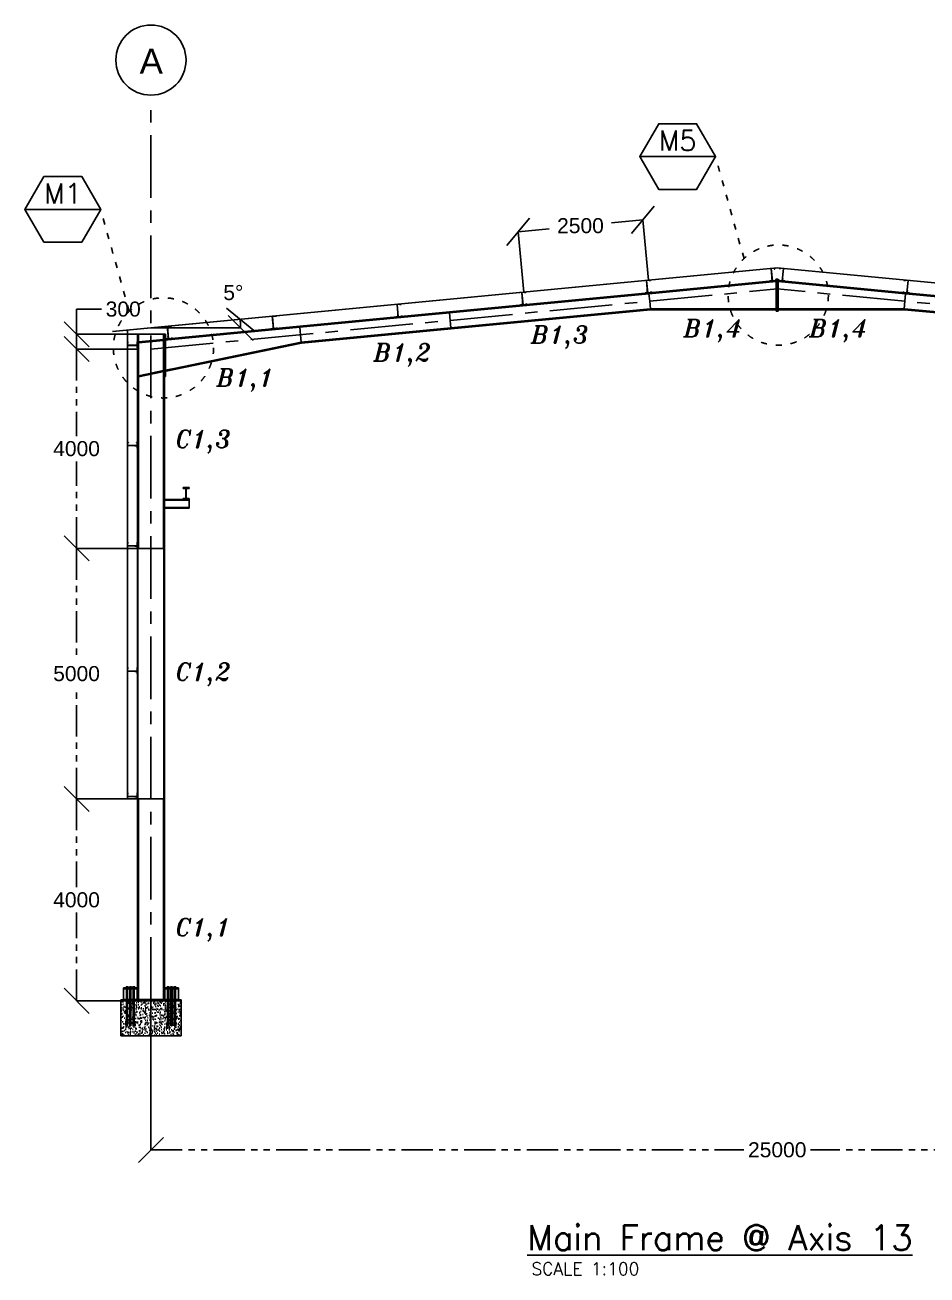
# Model space of a CAD drawing. Header units: inches. Extents: x -15 to 1885144, y -42615 to 866270.
# Drawn here: x 1632521 to 1650523, y 199262 to 224199 of the extents above; entities that cross this region are included whole.
import ezdxf
from ezdxf.enums import TextEntityAlignment as Align

# ---------------------------------------------------------------- set-up
doc = ezdxf.new("R2010")
doc.units = ezdxf.units.IN
doc.header["$LTSCALE"] = 100
doc.header["$MEASUREMENT"] = 0
for name, pattern in [('CENTER', [2, 1.25, -0.25, 0.25, -0.25]), ('dash line', [30, 12, -18]), ('dash scaled', [15, 12, -3]), ('PHANTOM2', [1.25, 0.625, -0.125, 0.125, -0.125, 0.125, -0.125])]:
    doc.linetypes.add(name, pattern=pattern)
for name, color, linetype in [('axis', 8, 'PHANTOM2'), ('bolt', 1, 'Continuous'), ('corrugated sheet', 6, 'Continuous'), ('dimensions', 10, 'PHANTOM2'), ('layout', 7, 'Continuous'), ('pedestal', 9, 'Continuous'), ('purlins', 4, 'Continuous'), ('sections', 3, 'Continuous'), ('text', 3, 'Continuous')]:
    doc.layers.add(name, color=color, linetype=linetype)
doc.layers.add('weld', color=2, linetype='Continuous', lineweight=35)
doc.styles.add('LEROY100', font='simplex.shx')
doc.styles.add('romans', font='romans.shx', dxfattribs={"width": 0.75})
doc.styles.get("Standard").update_dxf_attribs({"font": 'arial.ttf'})
doc.styles.add('T45', font='simplex.shx', dxfattribs={"height": 4.5})
doc.styles.add('TEXT-3', font='ITALICT.shx', dxfattribs={"height": 350})
doc.dimstyles.new('Dim_1', dxfattribs={"dimtxt": 300, "dimasz": 500, "dimexe": 0.0625, "dimexo": 0.0625, "dimgap": 100, "dimtad": 0, "dimtih": 1, "dimtoh": 1, "dimdec": 0, "dimzin": 0, "dimdsep": 46, "dimtxsty": 'Standard', "dimblk": 'OBLIQUE', "dimcen": 0.09, "dimclrd": 256, "dimclre": 256, "dimclrt": 256, "dimadec": 0, "dimazin": 0, "dimtm": 1e-09, "dimtfac": 1, "dimtdec": 0, "dimtofl": 0, "dimtmove": 0, "dimatfit": 3, "dimfxl": 1, "dimtfillclr": 256, "dimtolj": 1, "dimtzin": 0, "dimlwe": -1, "dimarcsym": 0})

# ---------------------------------------------------------------- blocks, each defined once
blk = doc.blocks.new('_Oblique')
at = {"color": 0, "linetype": 'ByBlock', "lineweight": -2}
blk.add_line((-0.5, -0.5), (0.5, 0.5), dxfattribs=at)
blk = doc.blocks.new('*D1205')
at = {"layer": 'Defpoints', "color": 0, "ltscale": 10, "transparency": 16777216}
for p in [(1633550, 218030), (1634764, 218030), (1634764, 217733)]:
    blk.add_point(p, dxfattribs=at)
at = {"layer": 'dimensions', "lineweight": -2, "ltscale": 10, "transparency": 16777216}
for p, q in [((1633550, 218030), (1633550, 218530)), ((1633550, 218530), (1634050, 218530)), ((1633550, 217733), (1633550, 218030))]:
    blk.add_line(p, q, dxfattribs=at)
at = {"layer": 'dimensions', "linetype": 'dash line', "ltscale": 10, "transparency": 16777216}
for p, q in [((1634764, 218030), (1633550, 218030)), ((1634764, 217733), (1633550, 217733))]:
    blk.add_line(p, q, dxfattribs=at)
at = {"layer": 'dimensions', "lineweight": -2, "ltscale": 10, "transparency": 16777216, "xscale": 500, "yscale": 500, "zscale": 500}
for p, rotation in [((1633550, 218030), 90), ((1633550, 217733), 270)]:
    blk.add_blockref('_Oblique', p, dxfattribs=dict(at, rotation=rotation))
at = {"layer": 'dimensions', "ltscale": 10, "transparency": 16777216, "insert": (1634481, 218530), "char_height": 300, "attachment_point": 5}
blk.add_mtext('\\A1;300', dxfattribs=at)
blk = doc.blocks.new('*D1215')
at = {"layer": 'Defpoints', "color": 0, "ltscale": 10, "transparency": 16777216}
for p in [(1635034, 204751), (1660034, 204751), (1660034, 201758)]:
    blk.add_point(p, dxfattribs=at)
at = {"layer": 'dimensions', "linetype": 'dash line', "ltscale": 10, "transparency": 16777216}
for p, q in [((1635034, 204751), (1635034, 201758)), ((1660034, 204751), (1660034, 201758))]:
    blk.add_line(p, q, dxfattribs=at)
at = {"layer": 'dimensions', "lineweight": -2, "ltscale": 10, "transparency": 16777216}
for p, q in [((1635034, 201758), (1646868, 201758)), ((1660034, 201758), (1648201, 201758))]:
    blk.add_line(p, q, dxfattribs=at)
at = {"layer": 'dimensions', "lineweight": -2, "ltscale": 10, "transparency": 16777216, "xscale": 500, "yscale": 500, "zscale": 500, "rotation": 180}
blk.add_blockref('_Oblique', (1635034, 201758), dxfattribs=at)
at = {"layer": 'dimensions', "lineweight": -2, "ltscale": 10, "transparency": 16777216, "xscale": 500, "yscale": 500, "zscale": 500}
blk.add_blockref('_Oblique', (1660034, 201758), dxfattribs=at)
at = {"layer": 'dimensions', "ltscale": 10, "transparency": 16777216, "insert": (1647534, 201758), "char_height": 300, "attachment_point": 5}
blk.add_mtext('\\A1;25000', dxfattribs=at)
blk = doc.blocks.new('*D1201')
at = {"layer": 'Defpoints', "color": 0, "ltscale": 10, "transparency": 16777216}
for p in [(1644851, 220313), (1644967, 219107), (1642479, 218868)]:
    blk.add_point(p, dxfattribs=at)
at = {"layer": 'dimensions', "lineweight": -2, "ltscale": 10, "transparency": 16777216}
for p, q in [((1644851, 220313), (1644157, 220247)), ((1642363, 220075), (1643057, 220141))]:
    blk.add_line(p, q, dxfattribs=at)
at = {"layer": 'dimensions', "linetype": 'dash line', "ltscale": 10, "transparency": 16777216}
for p, q in [((1644967, 219107), (1644851, 220313)), ((1642479, 218868), (1642363, 220075))]:
    blk.add_line(p, q, dxfattribs=at)
at = {"layer": 'dimensions', "lineweight": -2, "ltscale": 10, "transparency": 16777216, "xscale": 500, "yscale": 500, "zscale": 500}
for p, rotation in [((1644851, 220313), 5.483590444458548), ((1642363, 220075), 185.4835904444585)]:
    blk.add_blockref('_Oblique', p, dxfattribs=dict(at, rotation=rotation))
at = {"layer": 'dimensions', "ltscale": 10, "transparency": 16777216, "insert": (1643607, 220194), "char_height": 300, "attachment_point": 5}
blk.add_mtext('\\A1;2500', dxfattribs=at)
blk = doc.blocks.new('*D1223')
at = {"layer": 'Defpoints', "color": 0, "ltscale": 10, "transparency": 16777216}
for p in [(1633550, 208758), (1634764, 208758), (1634764, 204731)]:
    blk.add_point(p, dxfattribs=at)
at = {"layer": 'dimensions', "linetype": 'dash line', "ltscale": 10, "transparency": 16777216}
for p, q in [((1634764, 208758), (1633550, 208758)), ((1634764, 204731), (1633550, 204731))]:
    blk.add_line(p, q, dxfattribs=at)
at = {"layer": 'dimensions', "lineweight": -2, "ltscale": 10, "transparency": 16777216}
for p, q in [((1633550, 208758), (1633550, 206998)), ((1633550, 204731), (1633550, 206492))]:
    blk.add_line(p, q, dxfattribs=at)
at = {"layer": 'dimensions', "lineweight": -2, "ltscale": 10, "transparency": 16777216, "xscale": 500, "yscale": 500, "zscale": 500}
for p, rotation in [((1633550, 208758), 90), ((1633550, 204731), 270)]:
    blk.add_blockref('_Oblique', p, dxfattribs=dict(at, rotation=rotation))
at = {"layer": 'dimensions', "ltscale": 10, "transparency": 16777216, "insert": (1633550, 206745), "char_height": 300, "attachment_point": 5}
blk.add_mtext('\\A1;4000', dxfattribs=at)
blk = doc.blocks.new('*D1208')
at = {"layer": 'Defpoints', "color": 0, "ltscale": 10, "transparency": 16777216}
for p in [(1633550, 213758), (1634764, 213758), (1634764, 208758)]:
    blk.add_point(p, dxfattribs=at)
at = {"layer": 'dimensions', "linetype": 'dash line', "ltscale": 10, "transparency": 16777216}
for p, q in [((1634764, 213758), (1633550, 213758)), ((1634764, 208758), (1633550, 208758))]:
    blk.add_line(p, q, dxfattribs=at)
at = {"layer": 'dimensions', "lineweight": -2, "ltscale": 10, "transparency": 16777216}
for p, q in [((1633550, 213758), (1633550, 211511)), ((1633550, 208758), (1633550, 211005))]:
    blk.add_line(p, q, dxfattribs=at)
at = {"layer": 'dimensions', "lineweight": -2, "ltscale": 10, "transparency": 16777216, "xscale": 500, "yscale": 500, "zscale": 500}
for p, rotation in [((1633550, 213758), 90), ((1633550, 208758), 270)]:
    blk.add_blockref('_Oblique', p, dxfattribs=dict(at, rotation=rotation))
at = {"layer": 'dimensions', "ltscale": 10, "transparency": 16777216, "insert": (1633550, 211258), "char_height": 300, "attachment_point": 5}
blk.add_mtext('\\A1;5000', dxfattribs=at)
blk = doc.blocks.new('*D1221')
at = {"layer": 'Defpoints', "color": 0, "ltscale": 10, "transparency": 16777216}
for p in [(1633550, 217733), (1634764, 217733), (1634764, 213758)]:
    blk.add_point(p, dxfattribs=at)
at = {"layer": 'dimensions', "linetype": 'dash line', "ltscale": 10, "transparency": 16777216}
for p, q in [((1634764, 217733), (1633550, 217733)), ((1634764, 213758), (1633550, 213758))]:
    blk.add_line(p, q, dxfattribs=at)
at = {"layer": 'dimensions', "lineweight": -2, "ltscale": 10, "transparency": 16777216}
for p, q in [((1633550, 217733), (1633550, 215999)), ((1633550, 213758), (1633550, 215493))]:
    blk.add_line(p, q, dxfattribs=at)
at = {"layer": 'dimensions', "lineweight": -2, "ltscale": 10, "transparency": 16777216, "xscale": 500, "yscale": 500, "zscale": 500}
for p, rotation in [((1633550, 217733), 90), ((1633550, 213758), 270)]:
    blk.add_blockref('_Oblique', p, dxfattribs=dict(at, rotation=rotation))
at = {"layer": 'dimensions', "ltscale": 10, "transparency": 16777216, "insert": (1633550, 215746), "char_height": 300, "attachment_point": 5}
blk.add_mtext('\\A1;4000', dxfattribs=at)
blk = doc.blocks.new('*D1222')
at = {"layer": 'Defpoints', "color": 0, "ltscale": 10, "transparency": 16777216}
for p in [(1647534, 219356), (1636822, 218213), (1634564, 218111), (1635034, 218155), (1635281, 218155)]:
    blk.add_point(p, dxfattribs=at)
at = {"layer": 'dimensions', "linetype": 'dash line', "ltscale": 10, "transparency": 16777216}
blk.add_line((1635281, 218155), (1636823, 218155), dxfattribs=at)
at = {"layer": 'dimensions', "lineweight": -2, "ltscale": 10, "transparency": 16777216}
blk.add_arc((1635027, 218155), 1796, 0, 5.4836, dxfattribs=at)
at = {"layer": 'dimensions', "lineweight": -2, "ltscale": 10, "transparency": 16777216, "xscale": 500, "yscale": 500, "zscale": 500}
for p, rotation in [((1636815, 218327), 95.48359044446674), ((1636823, 218155), 270.0000000000035)]:
    blk.add_blockref('_Oblique', p, dxfattribs=dict(at, rotation=rotation))
at = {"layer": 'dimensions', "ltscale": 10, "transparency": 16777216, "insert": (1636679, 218859), "char_height": 300, "attachment_point": 5}
blk.add_mtext('\\A1;5°', dxfattribs=at)
blk = doc.blocks.new('*U1197')
at = {"layer": 'purlins', "ltscale": 10}
h = blk.add_hatch(color=256, dxfattribs=at)
h.dxf.hatch_style = 1
h.paths.add_polyline_path([(124, -228), (129, -228), (129, -218), (124, -218)])
for p, q in [((124, -1), (54, -1)), ((54, -1), (54, -21)), ((54, -21), (56, -21)), ((54, -251), (54, -231)), ((54, -231), (56, -231)), ((56, -21), (56, -3)), ((56, -3), (122, -3)), ((56, -231), (56, -249)), ((56, -249), (122, -249)), ((122, -249), (122, -3)), ((124, -1), (124, -251)), ((129, -201), (124, -201)), ((129, -218), (124, -218)), ((129, -228), (124, -228)), ((129, -246), (129, -201)), ((174, -246), (129, -246)), ((174, -251), (174, -246)), ((124, -251), (54, -251)), ((124, -251), (174, -251))]:
    blk.add_line(p, q, dxfattribs=at)
blk = doc.blocks.new('*U1198')
at = {"layer": 'sections', "color": 0, "linetype": 'ByBlock', "lineweight": -2, "transparency": 16777216, "rotation": 354.5164095555347}
for p in [(1647534, 259923), (1650023, 259684), (1652511, 259445), (1655000, 259206), (1657489, 258968)]:
    blk.add_blockref('*U1197', p, dxfattribs=at)

msp = doc.modelspace()

# ---------------------------------------------------------------- hatches: boundary and pattern name
at = {"layer": 'pedestal', "ltscale": 10}
h = msp.add_hatch(dxfattribs=at)
h.set_pattern_fill('AR-CONC', color=256, scale=19)
h.set_pattern_definition([(50, (686760.47, 161396), (136.279435, -11.922906), [14.25, -156.75]), (355, (686760.47, 161396), (-26.362753, 142.916505), [11.4, -125.4]), (100.451444, (686771.83, 161395.01), (109.91668, 130.993598), [12.110636, -133.217001]), (46.1842, (686760.47, 161434), (202.775853, -31.448663), [21.375, -235.125]), (96.635635, (686777.37, 161431.38), (177.58577, 185.082534), [18.165965, -199.825614]), (351.184164, (686760.47, 161434), (177.58577, 185.082534), [17.1, -188.1]), (21, (686779.47, 161424.5), (113.41234, -76.497589), [14.25, -156.75]), (326, (686779.47, 161424.5), (46.229913, 137.778509), [11.4, -125.4]), (71.451445, (686788.92, 161418.13), (159.642252, 61.280919), [12.110636, -133.217001]), (37.5, (686760.47, 161396.003), (2.3103725, 63.2498322), [0, -123.88, 0, -127.3, 0, -125.875]), (7.5, (686760.47, 161396), (49.983212, 74.9382253), [0, -72.58, 0, -121.03, 0, -47.975]), (327.5, (686718.1, 161396.003), (101.426263, -4.2854256), [0, -47.5, 0, -148.2, 0, -196.65]), (317.5, (686699.1, 161396), (110.805372, 19.019947), [0, -61.75, 0, -98.42, 0, -139.65])])
h.paths.add_polyline_path([(1635367.378, 204731.447), (1634701.378, 204731.447), (1634701.378, 204296.447), (1634717.878, 204296.447), (1634717.878, 204276.447), (1634701.378, 204276.447), (1634701.378, 204231.447), (1634679.378, 204231.447), (1634679.378, 204276.447), (1634662.878, 204276.447), (1634662.878, 204296.447), (1634679.378, 204296.447), (1634679.378, 204731.447), (1634635.378, 204731.447), (1634635.378, 204296.447), (1634651.878, 204296.447), (1634651.878, 204276.447), (1634635.378, 204276.447), (1634635.378, 204231.447), (1634613.378, 204231.447), (1634613.378, 204276.447), (1634596.878, 204276.447), (1634596.878, 204296.447), (1634613.378, 204296.447), (1634613.378, 204731.447), (1634569.378, 204731.447), (1634569.378, 204296.447), (1634585.878, 204296.447), (1634585.878, 204276.447), (1634569.378, 204276.447), (1634569.378, 204231.447), (1634547.378, 204231.447), (1634547.378, 204276.447), (1634530.878, 204276.447), (1634530.878, 204296.447), (1634547.378, 204296.447), (1634547.378, 204731.447), (1634434.378, 204731.447), (1634434.378, 204031.447), (1635634.378, 204031.447), (1635634.378, 204731.447), (1635521.378, 204731.447), (1635521.378, 204296.447), (1635537.878, 204296.447), (1635537.878, 204276.447), (1635521.378, 204276.447), (1635521.378, 204231.447), (1635499.378, 204231.447), (1635499.378, 204276.447), (1635482.878, 204276.447), (1635482.878, 204296.447), (1635499.378, 204296.447), (1635499.378, 204731.447), (1635455.378, 204731.447), (1635455.378, 204296.447), (1635471.878, 204296.447), (1635471.878, 204276.447), (1635455.378, 204276.447), (1635455.378, 204231.447), (1635433.378, 204231.447), (1635433.378, 204276.447), (1635416.878, 204276.447), (1635416.878, 204296.447), (1635433.378, 204296.447), (1635433.378, 204731.447), (1635389.378, 204731.447), (1635389.378, 204296.447), (1635405.878, 204296.447), (1635405.878, 204276.447), (1635389.378, 204276.447), (1635389.378, 204231.447), (1635367.378, 204231.447), (1635367.378, 204276.447), (1635350.878, 204276.447), (1635350.878, 204296.447), (1635367.378, 204296.447)])
h.paths.add_polyline_path([(1634604.719, 204100.357), (1634684.637, 204100.357), (1634684.637, 204141.571), (1634604.719, 204141.571)], flags=24)
h.paths.add_polyline_path([(1634978.028, 204040.932), (1635089.023, 204040.932), (1635089.023, 204082.146), (1634978.028, 204082.146)], flags=24)
at = {"layer": 'purlins', "ltscale": 10}
h = msp.add_hatch(color=256, dxfattribs=at)
h.dxf.hatch_style = 1
h.paths.add_polyline_path([(1647636.162, 219116.935), (1647641.139, 219116.458), (1647642.095, 219126.412), (1647637.118, 219126.89)])
h = msp.add_hatch(color=256, dxfattribs=at)
h.dxf.hatch_style = 1
h.paths.add_polyline_path([(1650124.721, 218878.034), (1650129.698, 218877.556), (1650130.654, 218887.51), (1650125.677, 218887.988)])
h = msp.add_hatch(color=256, dxfattribs=at)
h.dxf.hatch_style = 1
h.paths.add_polyline_path([(1635380.998, 217970.028), (1635376.021, 217969.55), (1635376.976, 217959.596), (1635381.953, 217960.074)])
h = msp.add_hatch(color=256, dxfattribs=at)
h.dxf.hatch_style = 1
h.paths.add_polyline_path([(1634731.878, 217808.242), (1634731.878, 217803.242), (1634741.878, 217803.242), (1634741.878, 217808.242)])
h = msp.add_hatch(color=256, dxfattribs=at)
h.dxf.hatch_style = 1
h.paths.add_polyline_path([(1634731.878, 215808.242), (1634731.878, 215803.242), (1634741.878, 215803.242), (1634741.878, 215808.242)])
h = msp.add_hatch(color=256, dxfattribs=at)
h.dxf.hatch_style = 1
h.paths.add_polyline_path([(1634731.878, 213808.242), (1634731.878, 213803.242), (1634741.878, 213803.242), (1634741.878, 213808.242)])
h = msp.add_hatch(color=256, dxfattribs=at)
h.dxf.hatch_style = 1
h.paths.add_polyline_path([(1634731.878, 211308.242), (1634731.878, 211303.242), (1634741.878, 211303.242), (1634741.878, 211308.242)])
h = msp.add_hatch(color=256, dxfattribs=at)
h.dxf.hatch_style = 1
h.paths.add_polyline_path([(1634731.878, 208808.242), (1634731.878, 208803.242), (1634741.878, 208803.242), (1634741.878, 208808.242)])
at = {"layer": 'sections', "ltscale": 10}
h = msp.add_hatch(color=256, dxfattribs=at)
h.dxf.hatch_style = 1
h.paths.add_polyline_path([(1647534.378, 219027.348), (1647534.378, 219043.348), (1647514.378, 219043.348), (1647514.378, 219027.348)])
h.paths.add_polyline_path([(1647534.378, 218975.348), (1647534.378, 218995.348), (1647514.378, 218995.348), (1647514.378, 218975.348)])
h = msp.add_hatch(color=256, dxfattribs=at)
h.dxf.hatch_style = 1
h.paths.add_polyline_path([(1647554.378, 219027.348), (1647554.378, 219043.348), (1647534.378, 219043.348), (1647534.378, 219027.348)])
h.paths.add_polyline_path([(1647554.378, 218975.348), (1647554.378, 218995.348), (1647534.378, 218995.348), (1647534.378, 218975.348)])
h = msp.add_hatch(color=256, dxfattribs=at)
h.dxf.hatch_style = 1
h.paths.add_polyline_path([(1647534.378, 218577.348), (1647514.378, 218577.348), (1647514.378, 218593.348), (1647534.378, 218593.348)])
h.paths.add_polyline_path([(1647534.378, 218625.348), (1647514.378, 218625.348), (1647514.378, 218645.348), (1647534.378, 218645.348)])
h = msp.add_hatch(color=256, dxfattribs=at)
h.dxf.hatch_style = 1
h.paths.add_polyline_path([(1647534.378, 218577.348), (1647554.378, 218577.348), (1647554.378, 218593.348), (1647534.378, 218593.348)])
h.paths.add_polyline_path([(1647534.378, 218625.348), (1647554.378, 218625.348), (1647554.378, 218645.348), (1647534.378, 218645.348)])
h = msp.add_hatch(color=256, dxfattribs=at)
h.dxf.hatch_style = 1
h.paths.add_polyline_path([(1635304.378, 217958.023), (1635324.378, 217958.023), (1635324.378, 217982.023), (1635304.378, 217982.023)])
h.paths.add_polyline_path([(1635324.378, 217850.023), (1635324.378, 217870.023), (1635304.378, 217870.023), (1635304.378, 217850.023)])
h.paths.add_polyline_path([(1635324.378, 217790.023), (1635324.378, 217810.023), (1635304.378, 217810.023), (1635304.378, 217790.023)])
h = msp.add_hatch(color=256, dxfattribs=at)
h.dxf.hatch_style = 1
h.paths.add_polyline_path([(1635304.378, 217262.023), (1635324.378, 217262.023), (1635324.378, 217238.023), (1635304.378, 217238.023)])
h.paths.add_polyline_path([(1635324.378, 217370.023), (1635324.378, 217350.023), (1635304.378, 217350.023), (1635304.378, 217370.023)])
h.paths.add_polyline_path([(1635324.378, 217430.023), (1635324.378, 217410.023), (1635304.378, 217410.023), (1635304.378, 217430.023)])

# ---------------------------------------------------------------- linework, layer by layer
at = {"layer": 'axis', "linetype": 'CENTER', "ltscale": 10}
for p, q in [((1635034.378, 204751.447), (1635034.378, 222561.132)), ((1635034.378, 217733.322), (1647534.378, 218933.322)), ((1660034.378, 217733.322), (1647534.378, 218933.322))]:
    msp.add_line(p, q, dxfattribs=at)
at = {"layer": 'bolt', "ltscale": 10}
msp.add_line((1647437.265, 219117.384), (1647432.288, 219116.906), dxfattribs=at)
at = {"layer": 'bolt', "linetype": 'Continuous', "ltscale": 10}
for p, q in [((1647436.209, 219117.282), (1647437.175, 219118.32)), ((1647436.397, 219117.3), (1647437.191, 219118.154)), ((1647436.584, 219117.318), (1647437.207, 219117.988)), ((1647436.772, 219117.336), (1647437.223, 219117.821)), ((1647436.959, 219117.354), (1647437.239, 219117.655)), ((1647437.147, 219117.372), (1647437.255, 219117.489))]:
    msp.add_line(p, q, dxfattribs=at)
at = {"layer": 'bolt'}
for p, q in [((1634537.378, 204991.447), (1634537.378, 205011.447)), ((1634537.378, 205011.447), (1634579.378, 205011.447)), ((1634547.378, 204991.447), (1634537.378, 204991.447)), ((1634547.378, 205011.447), (1634547.378, 204991.447)), ((1634558.378, 205011.447), (1634558.378, 204991.447)), ((1634569.378, 205011.447), (1634569.378, 204991.447)), ((1634579.378, 205011.447), (1634579.378, 204991.447)), ((1634603.378, 204991.447), (1634603.378, 205011.447)), ((1634603.378, 205011.447), (1634645.378, 205011.447)), ((1634613.378, 205011.447), (1634613.378, 204991.447)), ((1634624.378, 205011.447), (1634624.378, 204991.447)), ((1634635.378, 205011.447), (1634635.378, 204991.447)), ((1634645.378, 205011.447), (1634645.378, 204991.447)), ((1634669.378, 204991.447), (1634669.378, 205011.447)), ((1634669.378, 205011.447), (1634711.378, 205011.447)), ((1634679.378, 205011.447), (1634679.378, 204991.447)), ((1634690.378, 205011.447), (1634690.378, 204991.447)), ((1634701.378, 205011.447), (1634701.378, 204991.447)), ((1634711.378, 205011.447), (1634711.378, 204991.447)), ((1635399.378, 205011.447), (1635357.378, 205011.447)), ((1635357.378, 205011.447), (1635357.378, 204991.447)), ((1635367.378, 205011.447), (1635367.378, 204991.447)), ((1635378.378, 205011.447), (1635378.378, 204991.447)), ((1635389.378, 205011.447), (1635389.378, 204991.447)), ((1635399.378, 204991.447), (1635399.378, 205011.447)), ((1635465.378, 205011.447), (1635423.378, 205011.447)), ((1635423.378, 205011.447), (1635423.378, 204991.447)), ((1635433.378, 205011.447), (1635433.378, 204991.447)), ((1635444.378, 205011.447), (1635444.378, 204991.447)), ((1635455.378, 205011.447), (1635455.378, 204991.447)), ((1635465.378, 204991.447), (1635465.378, 205011.447)), ((1635531.378, 205011.447), (1635489.378, 205011.447)), ((1635489.378, 205011.447), (1635489.378, 204991.447)), ((1635499.378, 205011.447), (1635499.378, 204991.447)), ((1635510.378, 205011.447), (1635510.378, 204991.447)), ((1635521.378, 205011.447), (1635521.378, 204991.447)), ((1635521.378, 204991.447), (1635531.378, 204991.447)), ((1635531.378, 204991.447), (1635531.378, 205011.447)), ((1634547.378, 204731.447), (1634547.378, 204231.447)), ((1634569.378, 204731.447), (1634569.378, 204231.447)), ((1634613.378, 204731.447), (1634613.378, 204231.447)), ((1634635.378, 204731.447), (1634635.378, 204231.447)), ((1634679.378, 204731.447), (1634679.378, 204231.447)), ((1634701.378, 204731.447), (1634701.378, 204231.447)), ((1635367.378, 204731.447), (1635367.378, 204231.447)), ((1635389.378, 204731.447), (1635389.378, 204231.447)), ((1635433.378, 204731.447), (1635433.378, 204231.447)), ((1635455.378, 204731.447), (1635455.378, 204231.447)), ((1635499.378, 204731.447), (1635499.378, 204231.447)), ((1635521.378, 204731.447), (1635521.378, 204231.447)), ((1634585.878, 204296.447), (1634530.878, 204296.447)), ((1634530.878, 204296.447), (1634530.878, 204276.447)), ((1634530.878, 204276.447), (1634585.878, 204276.447)), ((1634585.878, 204276.447), (1634585.878, 204296.447)), ((1634651.878, 204296.447), (1634596.878, 204296.447)), ((1634596.878, 204296.447), (1634596.878, 204276.447)), ((1634596.878, 204276.447), (1634651.878, 204276.447)), ((1634651.878, 204276.447), (1634651.878, 204296.447)), ((1634717.878, 204296.447), (1634662.878, 204296.447)), ((1634662.878, 204296.447), (1634662.878, 204276.447)), ((1634662.878, 204276.447), (1634717.878, 204276.447)), ((1634717.878, 204276.447), (1634717.878, 204296.447)), ((1635350.878, 204296.447), (1635405.878, 204296.447)), ((1635350.878, 204276.447), (1635350.878, 204296.447)), ((1635405.878, 204276.447), (1635350.878, 204276.447)), ((1635405.878, 204296.447), (1635405.878, 204276.447)), ((1635416.878, 204296.447), (1635471.878, 204296.447)), ((1635416.878, 204276.447), (1635416.878, 204296.447)), ((1635471.878, 204276.447), (1635416.878, 204276.447)), ((1635471.878, 204296.447), (1635471.878, 204276.447)), ((1635482.878, 204296.447), (1635537.878, 204296.447)), ((1635482.878, 204276.447), (1635482.878, 204296.447)), ((1635537.878, 204276.447), (1635482.878, 204276.447)), ((1635537.878, 204296.447), (1635537.878, 204276.447)), ((1634547.378, 204231.447), (1634569.378, 204231.447)), ((1634613.378, 204231.447), (1634635.378, 204231.447)), ((1634679.378, 204231.447), (1634701.378, 204231.447)), ((1635389.378, 204231.447), (1635367.378, 204231.447)), ((1635455.378, 204231.447), (1635433.378, 204231.447)), ((1635521.378, 204231.447), (1635499.378, 204231.447))]:
    msp.add_line(p, q, dxfattribs=at)
at = {"layer": 'bolt', "linetype": 'dash scaled'}
for p, q in [((1634547.378, 204991.447), (1634547.378, 204731.447)), ((1634569.378, 204991.447), (1634569.378, 204731.447)), ((1634613.378, 204991.447), (1634613.378, 204731.447)), ((1634635.378, 204991.447), (1634635.378, 204731.447)), ((1634679.378, 204991.447), (1634679.378, 204731.447)), ((1634701.378, 204991.447), (1634701.378, 204731.447)), ((1635367.378, 204991.447), (1635367.378, 204731.447)), ((1635389.378, 204991.447), (1635389.378, 204731.447)), ((1635433.378, 204991.447), (1635433.378, 204731.447)), ((1635455.378, 204991.447), (1635455.378, 204731.447)), ((1635499.378, 204991.447), (1635499.378, 204731.447)), ((1635521.378, 204991.447), (1635521.378, 204731.447))]:
    msp.add_line(p, q, dxfattribs=at)
at = {"layer": 'corrugated sheet', "ltscale": 10}
for p, q in [((1634264.378, 218082.036), (1647534.378, 219355.956)), ((1634340.872, 218088.676), (1647534.378, 219355.253)), ((1660754.378, 218086.836), (1647534.378, 219355.956)), ((1660754.378, 218086.133), (1647534.378, 219355.253)), ((1634563.878, 208758.242), (1634563.878, 218110.133)), ((1634564.378, 208758.242), (1634564.378, 218110.133))]:
    msp.add_line(p, q, dxfattribs=at)
at = {"layer": 'dimensions', "ltscale": 10}
msp.add_line((1635034.378, 218155.253), (1635281.422, 218155.253), dxfattribs=at)
at = {"layer": 'layout', "ltscale": 10}
for p, q in [((1644972.369, 218858.15), (1647514.378, 219102.183)), ((1644974.28, 218838.242), (1647514.378, 219082.091)), ((1647534.378, 218933.322), (1647534.378, 219104.103)), ((1647534.378, 219104.103), (1647534.378, 218515.313)), ((1647534.378, 218933.322), (1647534.378, 219104.103)), ((1647534.378, 219104.103), (1647534.378, 218515.313)), ((1650096.387, 218858.15), (1647554.378, 219102.183)), ((1650094.476, 218838.242), (1647554.378, 219082.091)), ((1640990.674, 218475.908), (1644972.369, 218858.15)), ((1644974.28, 218838.242), (1640992.586, 218455.999)), ((1644974.28, 218838.242), (1644972.369, 218858.15)), ((1644988.614, 218688.928), (1644974.28, 218838.242)), ((1650080.142, 218688.928), (1650094.476, 218838.242)), ((1650094.476, 218838.242), (1650096.387, 218858.15)), ((1650094.476, 218838.242), (1654076.171, 218455.999)), ((1654078.082, 218475.908), (1650096.387, 218858.15)), ((1638004.404, 218189.226), (1640990.674, 218475.908)), ((1638006.315, 218169.317), (1640992.586, 218455.999)), ((1640992.586, 218455.999), (1640990.674, 218475.908)), ((1641006.92, 218306.686), (1640992.586, 218455.999)), ((1645002.948, 218539.615), (1641021.254, 218157.372)), ((1641023.165, 218137.464), (1645004.86, 218519.706)), ((1644988.614, 218688.928), (1645002.948, 218539.615)), ((1645002.948, 218539.615), (1645004.86, 218519.706)), ((1645002.948, 218539.615), (1647514.378, 218535.253)), ((1645004.86, 218519.706), (1647514.378, 218515.348)), ((1650065.808, 218539.615), (1647554.378, 218535.253)), ((1650063.897, 218519.706), (1647554.378, 218515.348)), ((1650065.808, 218539.615), (1650063.897, 218519.706)), ((1654045.591, 218137.464), (1650063.897, 218519.706)), ((1650080.142, 218688.928), (1650065.808, 218539.615)), ((1650065.808, 218539.615), (1654047.502, 218157.372)), ((1641006.92, 218306.686), (1641021.254, 218157.372)), ((1634764.378, 217878.183), (1634764.378, 218030.023)), ((1635304.378, 218030.023), (1634764.378, 218030.023)), ((1634784.378, 217880.103), (1634784.378, 218030.023)), ((1638004.404, 218189.226), (1635304.378, 217930.023)), ((1638006.315, 218169.317), (1635304.378, 217909.931)), ((1638006.315, 218169.317), (1638004.404, 218189.226)), ((1638020.649, 218020.004), (1638006.315, 218169.317)), ((1638020.649, 218020.004), (1638034.983, 217870.69)), ((1638034.983, 217870.69), (1641021.254, 218157.372)), ((1641023.165, 218137.464), (1638036.894, 217850.782)), ((1641021.254, 218157.372), (1641023.165, 218137.464)), ((1635284.378, 217928.103), (1634784.378, 217880.103)), ((1635284.378, 217908.011), (1634784.378, 217860.011)), ((1638034.983, 217870.69), (1635304.378, 217307.943)), ((1638036.894, 217850.782), (1635304.378, 217287.641)), ((1638034.983, 217870.69), (1638036.894, 217850.782)), ((1635234.378, 217293.517), (1634784.378, 217200.777)), ((1635234.378, 217273.215), (1634784.378, 217180.475)), ((1635284.378, 217303.821), (1635034.378, 217252.299)), ((1635284.378, 217283.519), (1635034.378, 217231.997)), ((1634764.378, 213758.242), (1634784.378, 213758.242)), ((1634774.378, 213758.242), (1634784.378, 213775.562)), ((1634774.378, 208758.242), (1634774.378, 213758.242)), ((1634784.378, 213758.242), (1635304.378, 213758.242)), ((1635294.378, 213758.242), (1635284.378, 213775.562)), ((1635284.378, 213758.242), (1635304.378, 213758.242)), ((1635294.378, 208758.242), (1635294.378, 213758.242)), ((1634764.378, 208758.242), (1634774.378, 208758.242)), ((1634774.378, 208758.242), (1635294.378, 208758.242)), ((1634784.378, 208740.921), (1634774.378, 208758.242)), ((1635284.378, 208740.921), (1635294.378, 208758.242)), ((1635294.378, 208758.242), (1635304.378, 208758.242))]:
    msp.add_line(p, q, dxfattribs=at)
at = {"layer": 'layout', "linetype": 'Continuous', "ltscale": 0.01}
for p, q in [((1635284.378, 213775.562), (1635284.378, 218030.023)), ((1635304.378, 217307.943), (1635304.378, 218030.023)), ((1634764.378, 204751.447), (1634764.378, 217878.183)), ((1634784.378, 213775.562), (1634784.378, 217880.103)), ((1635304.378, 204751.447), (1635304.378, 217307.943)), ((1635284.378, 204751.447), (1635284.378, 208740.921))]:
    msp.add_line(p, q, dxfattribs=at)
at = {"layer": 'layout', "ltscale": 0.01}
for p, q in [((1635674.378, 214971.447), (1635794.378, 214971.447)), ((1635674.378, 214951.447), (1635674.378, 214971.447)), ((1635794.378, 214971.447), (1635794.378, 214951.447)), ((1635304.378, 214731.447), (1635794.378, 214731.447)), ((1635304.378, 214721.447), (1635794.378, 214721.447)), ((1635794.378, 214951.447), (1635674.378, 214951.447)), ((1635794.378, 214751.447), (1635674.378, 214751.447)), ((1635674.378, 214751.447), (1635674.378, 214731.447)), ((1635674.378, 214731.447), (1635794.378, 214731.447)), ((1635729.378, 214951.447), (1635729.378, 214751.447)), ((1635739.378, 214951.447), (1635739.378, 214751.447)), ((1635794.378, 214731.447), (1635794.378, 214751.447)), ((1635794.378, 214731.447), (1635794.378, 214561.447)), ((1635304.378, 214571.447), (1635794.378, 214571.447)), ((1635304.378, 214561.447), (1635794.378, 214561.447))]:
    msp.add_line(p, q, dxfattribs=at)
at = {"layer": 'layout'}
msp.add_line((1634784.378, 204751.447), (1634784.378, 208740.921), dxfattribs=at)
at = {"layer": 'pedestal', "ltscale": 10}
for p, q in [((1634434.378, 204731.447), (1634434.378, 204031.447)), ((1635634.378, 204731.447), (1635634.378, 204031.447)), ((1634434.378, 204031.447), (1635634.378, 204031.447))]:
    msp.add_line(p, q, dxfattribs=at)
at = {"layer": 'purlins', "ltscale": 10}
for p, q in [((1647588.223, 219350.084), (1647586.311, 219330.175)), ((1647586.311, 219330.175), (1647588.302, 219329.984)), ((1647657.902, 219343.394), (1647588.223, 219350.084)), ((1647588.302, 219329.984), (1647590.022, 219347.902)), ((1647590.022, 219347.902), (1647655.72, 219341.595)), ((1647632.212, 219096.72), (1647655.72, 219341.595)), ((1647657.902, 219343.394), (1647634.012, 219094.538)), ((1647564.332, 219101.228), (1647566.244, 219121.136)), ((1647634.012, 219094.538), (1647564.332, 219101.228)), ((1647566.244, 219121.136), (1647568.234, 219120.945)), ((1647568.234, 219120.945), (1647566.514, 219103.027)), ((1647566.514, 219103.027), (1647632.212, 219096.72)), ((1647634.012, 219094.538), (1647683.783, 219089.76)), ((1647641.139, 219116.458), (1647636.162, 219116.935)), ((1647642.095, 219126.412), (1647637.118, 219126.89)), ((1647643.767, 219143.832), (1647638.79, 219144.31)), ((1647639.467, 219099.038), (1647643.767, 219143.832)), ((1647684.261, 219094.737), (1647639.467, 219099.038)), ((1647683.783, 219089.76), (1647684.261, 219094.737)), ((1650076.782, 219111.182), (1650074.87, 219091.273)), ((1650074.87, 219091.273), (1650076.861, 219091.082)), ((1650146.461, 219104.493), (1650076.782, 219111.182)), ((1650076.861, 219091.082), (1650078.581, 219109)), ((1650078.581, 219109), (1650144.279, 219102.693)), ((1650120.771, 218857.819), (1650144.279, 219102.693)), ((1650146.461, 219104.493), (1650122.571, 218855.637)), ((1650052.891, 218862.326), (1650054.803, 218882.234)), ((1650122.571, 218855.637), (1650052.891, 218862.326)), ((1650054.803, 218882.234), (1650056.793, 218882.043)), ((1650056.793, 218882.043), (1650055.073, 218864.126)), ((1650055.073, 218864.126), (1650120.771, 218857.819)), ((1650122.571, 218855.637), (1650172.342, 218850.859)), ((1650129.698, 218877.556), (1650124.721, 218878.034)), ((1650130.654, 218887.51), (1650125.677, 218887.988)), ((1650132.326, 218904.93), (1650127.349, 218905.408)), ((1650128.026, 218860.136), (1650132.326, 218904.93)), ((1650172.82, 218855.836), (1650128.026, 218860.136)), ((1650172.342, 218850.859), (1650172.82, 218855.836)), ((1635360.213, 218186.533), (1635429.893, 218193.222)), ((1635360.213, 218186.533), (1635384.104, 217937.677)), ((1635428.093, 218191.04), (1635362.395, 218184.733)), ((1635385.903, 217939.859), (1635362.395, 218184.733)), ((1635374.348, 217986.97), (1635379.326, 217987.448)), ((1635378.649, 217942.176), (1635374.348, 217986.97)), ((1635376.021, 217969.55), (1635380.998, 217970.028)), ((1635376.976, 217959.596), (1635381.953, 217960.074)), ((1635429.813, 218173.122), (1635428.093, 218191.04)), ((1635431.804, 218173.314), (1635429.813, 218173.122)), ((1635429.893, 218193.222), (1635431.804, 218173.314)), ((1635451.872, 217964.275), (1635449.881, 217964.083)), ((1635449.881, 217964.083), (1635451.601, 217946.166)), ((1635453.783, 217944.366), (1635451.872, 217964.275)), ((1634564.378, 217808.242), (1634564.378, 217868.242)), ((1634564.378, 217868.242), (1634584.378, 217868.242)), ((1634564.378, 217808.242), (1634764.378, 217808.242)), ((1634584.378, 217866.242), (1634566.378, 217866.242)), ((1634566.378, 217866.242), (1634566.378, 217810.242)), ((1634762.378, 217810.242), (1634566.378, 217810.242)), ((1634584.378, 217868.242), (1634584.378, 217866.242)), ((1634714.378, 217803.242), (1634714.378, 217808.242)), ((1634714.378, 217808.242), (1634764.378, 217808.242)), ((1634759.378, 217803.242), (1634714.378, 217803.242)), ((1634731.878, 217803.242), (1634731.878, 217808.242)), ((1634741.878, 217803.242), (1634741.878, 217808.242)), ((1634764.378, 217868.242), (1634744.378, 217868.242)), ((1634744.378, 217868.242), (1634744.378, 217866.242)), ((1634744.378, 217866.242), (1634762.378, 217866.242)), ((1634759.378, 217758.242), (1634759.378, 217803.242)), ((1634764.378, 217758.242), (1634759.378, 217758.242)), ((1634762.378, 217866.242), (1634762.378, 217810.242)), ((1634764.378, 217808.242), (1634764.378, 217868.242)), ((1634764.378, 217808.242), (1634764.378, 217758.242)), ((1635333.855, 217937.876), (1635378.649, 217942.176)), ((1635334.332, 217932.899), (1635333.855, 217937.876)), ((1635384.104, 217937.677), (1635334.332, 217932.899)), ((1635384.104, 217937.677), (1635453.783, 217944.366)), ((1635451.601, 217946.166), (1635385.903, 217939.859)), ((1634564.378, 215808.242), (1634564.378, 215868.242)), ((1634564.378, 215868.242), (1634584.378, 215868.242)), ((1634564.378, 215808.242), (1634764.378, 215808.242)), ((1634584.378, 215866.242), (1634566.378, 215866.242)), ((1634566.378, 215866.242), (1634566.378, 215810.242)), ((1634762.378, 215810.242), (1634566.378, 215810.242)), ((1634584.378, 215868.242), (1634584.378, 215866.242)), ((1634714.378, 215803.242), (1634714.378, 215808.242)), ((1634714.378, 215808.242), (1634764.378, 215808.242)), ((1634759.378, 215803.242), (1634714.378, 215803.242)), ((1634731.878, 215803.242), (1634731.878, 215808.242)), ((1634741.878, 215803.242), (1634741.878, 215808.242)), ((1634764.378, 215868.242), (1634744.378, 215868.242)), ((1634744.378, 215868.242), (1634744.378, 215866.242)), ((1634744.378, 215866.242), (1634762.378, 215866.242)), ((1634759.378, 215758.242), (1634759.378, 215803.242)), ((1634764.378, 215758.242), (1634759.378, 215758.242)), ((1634762.378, 215866.242), (1634762.378, 215810.242)), ((1634764.378, 215808.242), (1634764.378, 215868.242)), ((1634764.378, 215808.242), (1634764.378, 215758.242)), ((1634564.378, 213808.242), (1634564.378, 213868.242)), ((1634564.378, 213868.242), (1634584.378, 213868.242)), ((1634564.378, 213808.242), (1634764.378, 213808.242)), ((1634584.378, 213866.242), (1634566.378, 213866.242)), ((1634566.378, 213866.242), (1634566.378, 213810.242)), ((1634762.378, 213810.242), (1634566.378, 213810.242)), ((1634584.378, 213868.242), (1634584.378, 213866.242)), ((1634714.378, 213803.242), (1634714.378, 213808.242)), ((1634714.378, 213808.242), (1634764.378, 213808.242)), ((1634759.378, 213803.242), (1634714.378, 213803.242)), ((1634731.878, 213803.242), (1634731.878, 213808.242)), ((1634741.878, 213803.242), (1634741.878, 213808.242)), ((1634764.378, 213868.242), (1634744.378, 213868.242)), ((1634744.378, 213868.242), (1634744.378, 213866.242)), ((1634744.378, 213866.242), (1634762.378, 213866.242)), ((1634759.378, 213758.242), (1634759.378, 213803.242)), ((1634764.378, 213758.242), (1634759.378, 213758.242)), ((1634762.378, 213866.242), (1634762.378, 213810.242)), ((1634764.378, 213808.242), (1634764.378, 213868.242)), ((1634764.378, 213808.242), (1634764.378, 213758.242)), ((1634564.378, 211308.242), (1634564.378, 211368.242)), ((1634564.378, 211368.242), (1634584.378, 211368.242)), ((1634564.378, 211308.242), (1634764.378, 211308.242)), ((1634584.378, 211366.242), (1634566.378, 211366.242)), ((1634566.378, 211366.242), (1634566.378, 211310.242)), ((1634762.378, 211310.242), (1634566.378, 211310.242)), ((1634584.378, 211368.242), (1634584.378, 211366.242)), ((1634714.378, 211303.242), (1634714.378, 211308.242)), ((1634714.378, 211308.242), (1634764.378, 211308.242)), ((1634759.378, 211303.242), (1634714.378, 211303.242)), ((1634731.878, 211303.242), (1634731.878, 211308.242)), ((1634741.878, 211303.242), (1634741.878, 211308.242)), ((1634764.378, 211368.242), (1634744.378, 211368.242)), ((1634744.378, 211368.242), (1634744.378, 211366.242)), ((1634744.378, 211366.242), (1634762.378, 211366.242)), ((1634759.378, 211258.242), (1634759.378, 211303.242)), ((1634764.378, 211258.242), (1634759.378, 211258.242)), ((1634762.378, 211366.242), (1634762.378, 211310.242)), ((1634764.378, 211308.242), (1634764.378, 211368.242)), ((1634764.378, 211308.242), (1634764.378, 211258.242)), ((1634564.378, 208808.242), (1634564.378, 208868.242)), ((1634564.378, 208868.242), (1634584.378, 208868.242)), ((1634564.378, 208808.242), (1634764.378, 208808.242)), ((1634584.378, 208866.242), (1634566.378, 208866.242)), ((1634566.378, 208866.242), (1634566.378, 208810.242)), ((1634762.378, 208810.242), (1634566.378, 208810.242)), ((1634584.378, 208868.242), (1634584.378, 208866.242)), ((1634714.378, 208803.242), (1634714.378, 208808.242)), ((1634714.378, 208808.242), (1634764.378, 208808.242)), ((1634759.378, 208803.242), (1634714.378, 208803.242)), ((1634731.878, 208803.242), (1634731.878, 208808.242)), ((1634741.878, 208803.242), (1634741.878, 208808.242)), ((1634764.378, 208868.242), (1634744.378, 208868.242)), ((1634744.378, 208868.242), (1634744.378, 208866.242)), ((1634744.378, 208866.242), (1634762.378, 208866.242)), ((1634759.378, 208758.242), (1634759.378, 208803.242)), ((1634764.378, 208758.242), (1634759.378, 208758.242)), ((1634762.378, 208866.242), (1634762.378, 208810.242)), ((1634764.378, 208808.242), (1634764.378, 208868.242)), ((1634764.378, 208808.242), (1634764.378, 208758.242))]:
    msp.add_line(p, q, dxfattribs=at)
at = {"layer": 'sections', "ltscale": 10}
for p, q in [((1647514.378, 219102.183), (1647434.438, 219094.509)), ((1647514.378, 219082.091), (1647434.438, 219074.417)), ((1647514.378, 219130.348), (1647514.378, 218490.348)), ((1647534.378, 219130.348), (1647514.378, 219130.348)), ((1647514.378, 219043.348), (1647534.378, 219043.348)), ((1647514.378, 219027.348), (1647534.378, 219027.348)), ((1647514.378, 218995.348), (1647534.378, 218995.348)), ((1647514.378, 218975.348), (1647534.378, 218975.348)), ((1647534.378, 218490.348), (1647534.378, 219130.348)), ((1647534.378, 218490.348), (1647534.378, 219130.348)), ((1647534.378, 219130.348), (1647554.378, 219130.348)), ((1647554.378, 219043.348), (1647534.378, 219043.348)), ((1647554.378, 219027.348), (1647534.378, 219027.348)), ((1647554.378, 218995.348), (1647534.378, 218995.348)), ((1647554.378, 218975.348), (1647534.378, 218975.348)), ((1647554.378, 219130.348), (1647554.378, 218490.348)), ((1647554.378, 219102.183), (1647634.318, 219094.509)), ((1647554.378, 219082.091), (1647634.318, 219074.417)), ((1647514.378, 218535.348), (1647434.071, 218535.348)), ((1647514.378, 218515.348), (1647434.071, 218515.348)), ((1647514.378, 218645.348), (1647534.378, 218645.348)), ((1647514.378, 218625.348), (1647534.378, 218625.348)), ((1647514.378, 218593.348), (1647534.378, 218593.348)), ((1647514.378, 218577.348), (1647534.378, 218577.348)), ((1647514.378, 218490.348), (1647534.378, 218490.348)), ((1647554.378, 218645.348), (1647534.378, 218645.348)), ((1647554.378, 218625.348), (1647534.378, 218625.348)), ((1647554.378, 218593.348), (1647534.378, 218593.348)), ((1647554.378, 218577.348), (1647534.378, 218577.348)), ((1647554.378, 218490.348), (1647534.378, 218490.348)), ((1647554.378, 218535.348), (1647634.686, 218535.348)), ((1647554.378, 218515.348), (1647634.686, 218515.348)), ((1635304.378, 218030.023), (1635304.378, 217190.023)), ((1635324.378, 218030.023), (1635304.378, 218030.023)), ((1635304.378, 217982.023), (1635324.378, 217982.023)), ((1635304.378, 217958.023), (1635324.378, 217958.023)), ((1635324.378, 217190.023), (1635324.378, 218030.023)), ((1635304.378, 217870.023), (1635324.378, 217870.023)), ((1635304.378, 217850.023), (1635324.378, 217850.023)), ((1635304.378, 217810.023), (1635324.378, 217810.023)), ((1635304.378, 217790.023), (1635324.378, 217790.023)), ((1635324.378, 217931.943), (1635425.773, 217941.677)), ((1635324.378, 217911.851), (1635425.773, 217921.585)), ((1635304.378, 217430.023), (1635324.378, 217430.023)), ((1635304.378, 217410.023), (1635324.378, 217410.023)), ((1635304.378, 217370.023), (1635324.378, 217370.023)), ((1635304.378, 217350.023), (1635324.378, 217350.023)), ((1635304.378, 217262.023), (1635324.378, 217262.023)), ((1635304.378, 217238.023), (1635324.378, 217238.023)), ((1635324.378, 217312.065), (1635424.143, 217332.625)), ((1635324.378, 217291.763), (1635424.143, 217312.323)), ((1635304.378, 217190.023), (1635324.378, 217190.023))]:
    msp.add_line(p, q, dxfattribs=at)
at = {"layer": 'sections'}
for p, q in [((1634764.378, 204751.447), (1634764.378, 205575.356)), ((1635284.378, 204751.447), (1635284.378, 205575.356)), ((1635304.378, 204751.447), (1635304.378, 205575.356)), ((1634764.378, 204991.447), (1634484.378, 204991.447)), ((1634484.378, 204991.447), (1634484.378, 204971.447)), ((1635304.378, 204991.447), (1635584.378, 204991.447)), ((1635584.378, 204991.447), (1635584.378, 204971.447)), ((1635634.378, 204751.447), (1634434.378, 204751.447)), ((1634434.378, 204751.447), (1634434.378, 204731.447)), ((1634764.378, 204971.447), (1634484.378, 204971.447)), ((1634484.378, 204971.447), (1634484.378, 204751.447)), ((1635304.378, 204971.447), (1635584.378, 204971.447)), ((1635584.378, 204971.447), (1635584.378, 204751.447)), ((1635634.378, 204731.447), (1635634.378, 204751.447)), ((1634434.378, 204731.447), (1635634.378, 204731.447))]:
    msp.add_line(p, q, dxfattribs=at)
at = {"layer": 'text', "linetype": 'dash line', "ltscale": 0.1}
for p, q in [((1646871.066, 219540.474), (1646299.702, 221574.509)), ((1634601.066, 218487.448), (1634029.702, 220521.482))]:
    msp.add_line(p, q, dxfattribs=at)
at = {"layer": 'text'}
for points in [[(1646299.702, 221574.509), (1644790.714, 221574.509), (1645168.714, 220919.794), (1645924.714, 220919.794), (1646302.714, 221574.509), (1645924.714, 222229.224), (1645168.714, 222229.224), (1644790.714, 221574.509)], [(1634029.702, 220521.482), (1632520.714, 220521.482), (1632898.714, 219866.767), (1633654.714, 219866.767), (1634032.714, 220521.482), (1633654.714, 221176.198), (1632898.714, 221176.198), (1632520.714, 220521.482)]]:
    msp.add_lwpolyline(points, dxfattribs=at)
at = {"layer": 'text', "ltscale": 10}
msp.add_circle((1635034.346, 223499.093), 700, dxfattribs=at)
at = {"layer": 'text', "linetype": 'dash line', "ltscale": 0.1}
for centre in [(1647554.378, 218810.348), (1635284.378, 217757.322)]:
    msp.add_circle(centre, 1000, dxfattribs=at)
at = {"layer": 'weld', "ltscale": 10}
for p, q in [((1634484.378, 204751.447), (1634744.378, 204751.447)), ((1634764.378, 204971.447), (1634764.378, 204751.447)), ((1634804.378, 204751.447), (1635264.378, 204751.447)), ((1635304.378, 204971.447), (1635304.378, 204751.447)), ((1635324.378, 204751.447), (1635584.378, 204751.447))]:
    msp.add_line(p, q, dxfattribs=at)

# ---------------------------------------------------------------- block references
at = {"layer": 'sections', "xscale": -1}
msp.add_blockref('*U1198', (3295068.756, -40567.219), dxfattribs=at)

# ---------------------------------------------------------------- texts
at = {"layer": 'text', "style": 'romans'}
for s, p in [('M5', (1645546.216, 221892.436)), ('M1', (1633276.216, 220839.409))]:
    msp.add_text(s, height=400, dxfattribs=at).set_placement(p, align=Align.MIDDLE)
at = {"layer": 'text', "linetype": 'Continuous', "style": 'TEXT-3'}
for s, p in [('B1,4', (1645662.441, 217976.635)), ('B1,4', (1648172.982, 217976.635)), ('B1,3', (1642618.926, 217850.014)), ('B1,2', (1639475.31, 217493.999)), ('B1,1', (1636342.172, 216991.396)), ('C1,3', (1635524.832, 215766.297)), ('C1,2', (1635524.832, 211122.899)), ('C1,1', (1635524.832, 206027.212))]:
    msp.add_text(s, height=350, dxfattribs=at).set_placement(p)
at = {"layer": 'text', "style": 'T45'}
msp.add_text('%%UMain Frame @ Axis 13', height=500, dxfattribs=at).set_placement((1642542.597, 199756.192))
at = {"layer": 'text', "ltscale": 1000, "style": 'LEROY100'}
msp.add_text('SCALE 1:100', height=250, dxfattribs=at).set_placement((1643705.155, 199386.853), align=Align.MIDDLE)
at = {"layer": 'text', "ltscale": 0.3, "insert": (1634807.987, 223727.007), "char_height": 500, "width": 2636.56185, "attachment_point": 1}
msp.add_mtext('A', dxfattribs=at)

# ---------------------------------------------------------------- dimensions: what is measured, and where the dimension line sits
at = {"layer": 'dimensions', "ltscale": 10}
dim = msp.add_aligned_dim(p1=(1642478.543, 218867.883), p2=(1644967.102, 219106.785), distance=1212.2, dimstyle='Dim_1', dxfattribs=at)
dim.commit()
dim.dimension.update_dxf_attribs({"geometry": '*D1201', "text_midpoint": (1643606.984, 220193.986)})
dim = msp.add_angular_dim_2l(base=(1636821.819, 218212.529), line1=((1634564.311, 218110.829), (1647534.378, 219355.956)), line2=((1635034.378, 218155.253), (1635281.422, 218155.253)), dimstyle='Dim_1', dxfattribs=at)
dim.commit()
dim.dimension.update_dxf_attribs({"geometry": '*D1222', "text_midpoint": (1636678.965, 218859.281), "dimtype": 162})
for base, p1, p2, text, picture, middle in [((1633549.945, 218030.023), (1634764.378, 217733.322), (1634764.378, 218030.023), '300', '*D1205', (1634480.743, 218530.023)), ((1633549.945, 217733.322), (1634764.378, 213758.242), (1634764.378, 217733.322), '4000', '*D1221', (1633549.945, 215745.782)), ((1633549.883, 208758.242), (1634764.378, 204731.447), (1634764.378, 208758.242), '4000', '*D1223', (1633549.883, 206744.844))]:
    dim = msp.add_linear_dim(base=base, p1=p1, p2=p2, angle=90, text=text, dimstyle='Dim_1', dxfattribs=at)
    dim.commit()
    dim.dimension.update_dxf_attribs({"geometry": picture, "text_midpoint": middle})
dim = msp.add_linear_dim(base=(1633549.883, 213758.242), p1=(1634764.378, 208758.242), p2=(1634764.378, 213758.242), angle=90, dimstyle='Dim_1', dxfattribs=at)
dim.commit()
dim.dimension.update_dxf_attribs({"geometry": '*D1208', "text_midpoint": (1633549.883, 211258.242)})
dim = msp.add_linear_dim(base=(1660034.378, 201758.225), p1=(1635034.378, 204751.447), p2=(1660034.378, 204751.447), dimstyle='Dim_1', dxfattribs=at)
dim.commit()
dim.dimension.update_dxf_attribs({"geometry": '*D1215', "text_midpoint": (1647534.378, 201758.225)})

doc.saveas('drawing.dxf')
